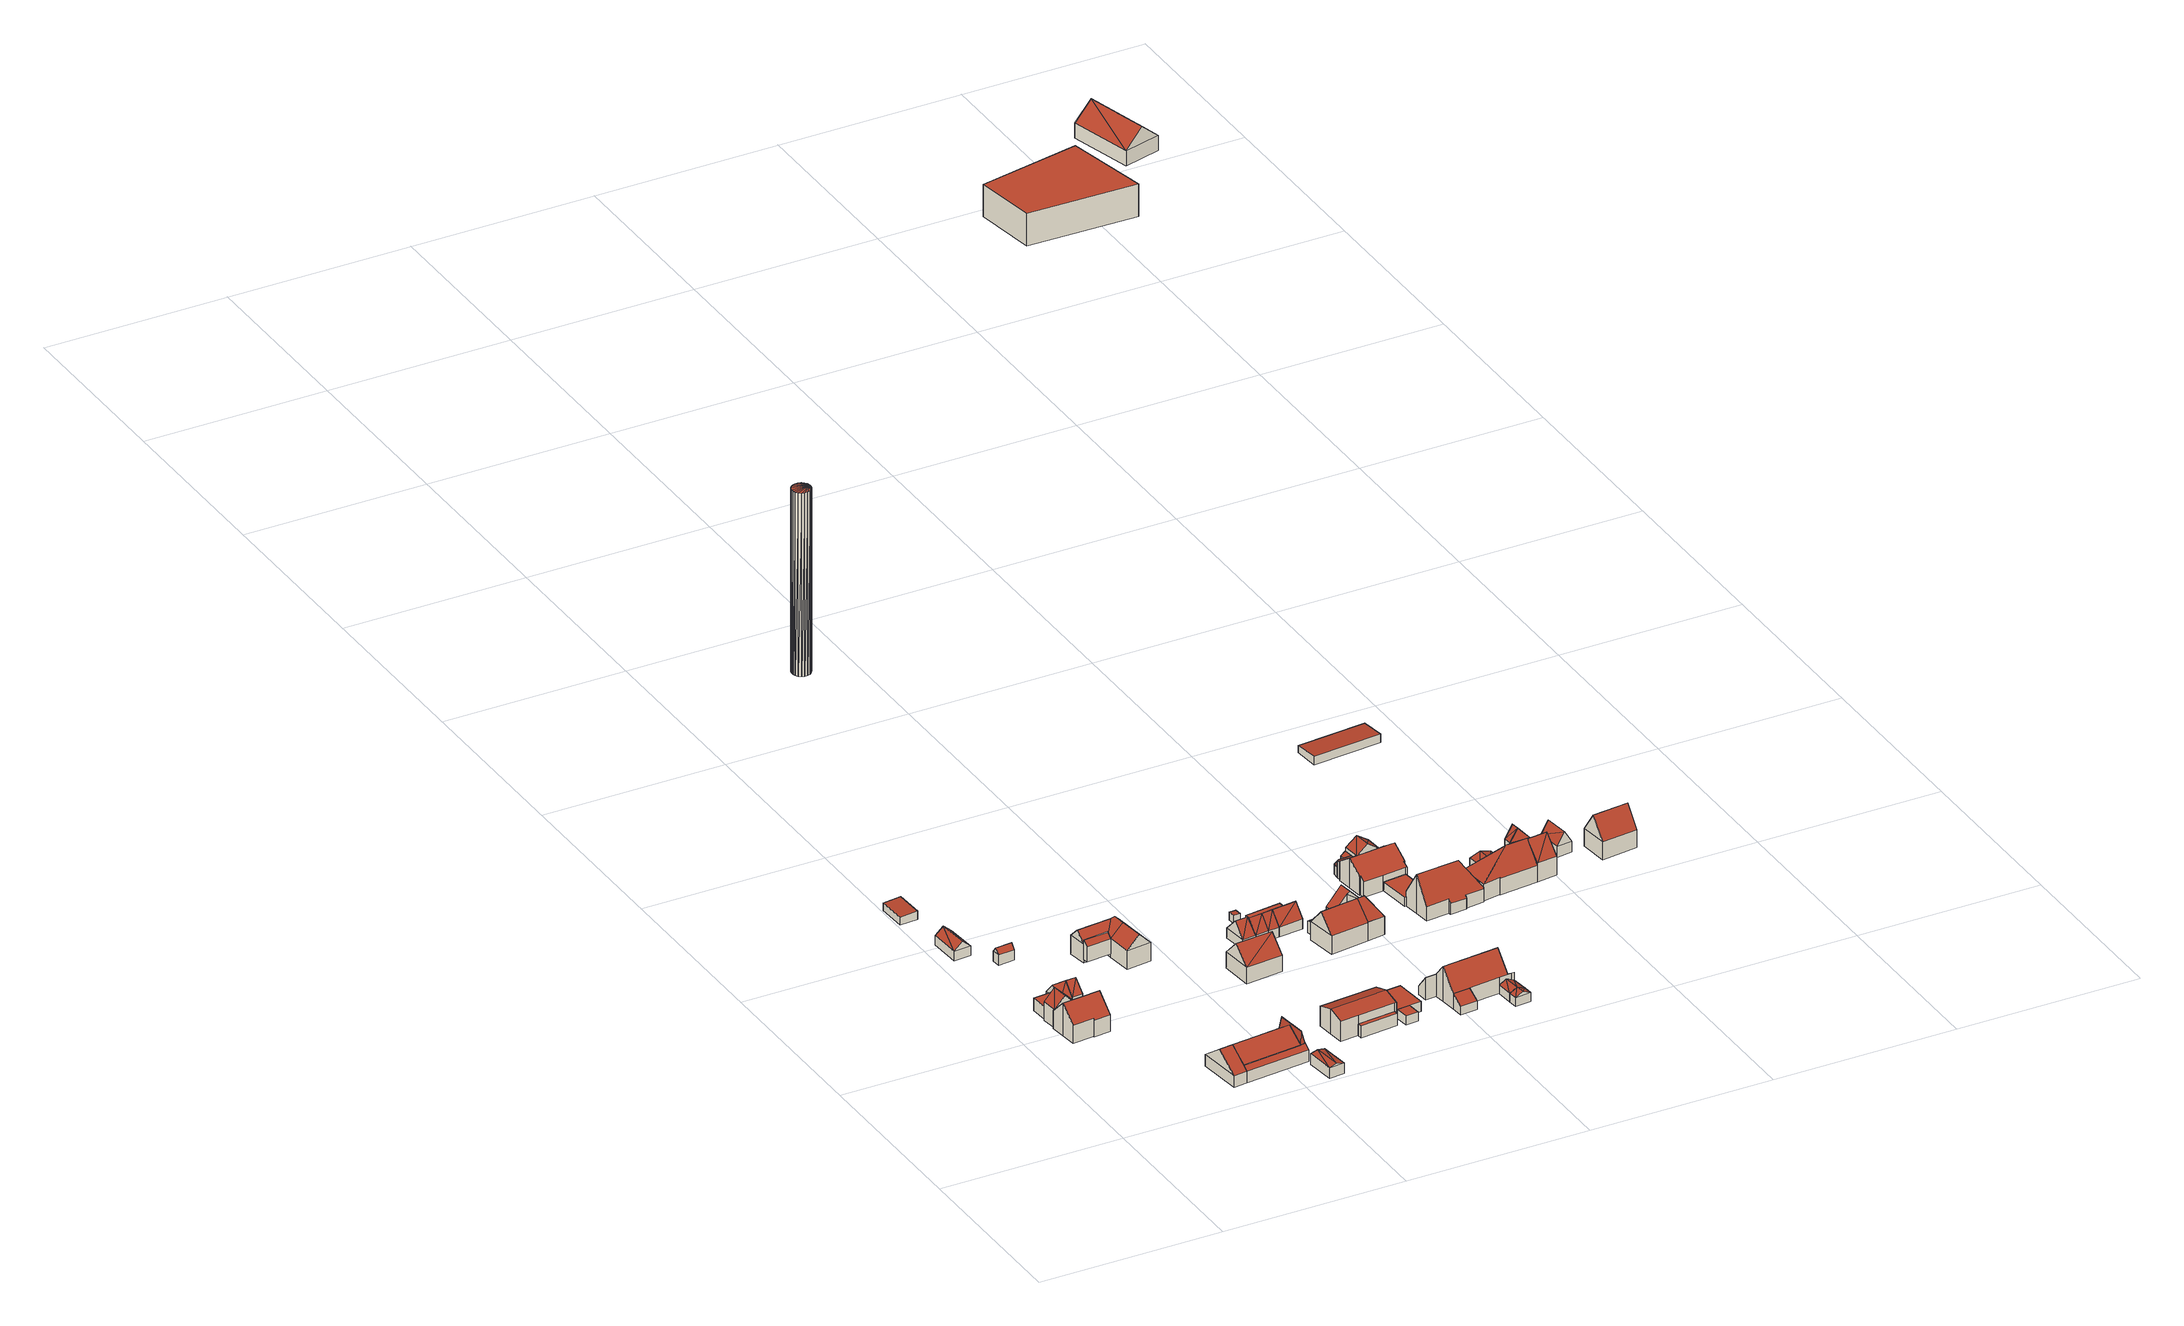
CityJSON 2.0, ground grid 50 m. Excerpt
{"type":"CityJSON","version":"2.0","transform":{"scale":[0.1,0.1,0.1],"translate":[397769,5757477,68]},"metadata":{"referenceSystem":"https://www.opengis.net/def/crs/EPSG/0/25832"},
"CityObjects":{
"building1":{"type":"Building","attributes":{"Gemeindeschluessel":"05515000","Geometrietyp2DReferenz":"3000","function":"51009_1610","roofType":"1000","measuredHeight":3.51},"geometry":[{"type":"Solid","lod":"2","boundaries":[[[[0,1,2,3]],[[4,5,1,0]],[[6,7,5,4]],[[3,2,7,6]],[[4,0,3,6]],[[1,5,7,2]]]],"semantics":{"surfaces":[{"type":"WallSurface"},{"type":"RoofSurface"},{"type":"GroundSurface"}],"values":[[0,0,0,0,1,2]]}}]},
"building2":{"type":"Building","attributes":{"Gemeindeschluessel":"05515000","Geometrietyp2DReferenz":"3000","function":"31001_1000"},"address":[{"country":"Germany","locality":"Münster","thoroughfareNumber":"52","thoroughfareName":"Im Rüschenfeld"}],"children":["building2-1","building2-2"]},
"building2-1":{"type":"BuildingPart","attributes":{"roofType":"3100","measuredHeight":8.14},"parents":["building2"],"geometry":[{"type":"Solid","lod":"2","boundaries":[[[[8,9,10,11,12]],[[13,14,15,16,17]],[[18,19,14,13]],[[12,11,19,18]],[[20,8,12,18]],[[18,21,20]],[[17,20,21]],[[21,13,17]],[[20,17,8]],[[18,13,21]],[[10,15,14,19,11]],[[9,8,17,16]],[[15,10,9,16]]]],"semantics":{"surfaces":[{"type":"WallSurface"},{"type":"RoofSurface"},{"type":"GroundSurface"},{"type":"ClosureSurface"}],"values":[[0,0,0,0,1,1,1,1,0,0,2,0,3]]}}]},
"building2-2":{"type":"BuildingPart","attributes":{"roofType":"3100","measuredHeight":9.19},"parents":["building2"],"geometry":[{"type":"Solid","lod":"2","boundaries":[[[[22,11,10,9]],[[23,24,11,22]],[[25,26,24,23]],[[27,28,26,25]],[[29,30,28,27]],[[31,32,30,29]],[[33,34,32,31]],[[35,36,34,33]],[[37,38,36,35]],[[16,15,38,37]],[[33,31,29,27,25,35]],[[23,22,9,16,37,35,25]],[[11,24,26,28,30,32,34,36,38,15,10]],[[10,15,16,9]]]],"semantics":{"surfaces":[{"type":"WallSurface"},{"type":"RoofSurface"},{"type":"GroundSurface"},{"type":"ClosureSurface"}],"values":[[0,0,0,0,0,0,0,0,0,0,1,1,2,3]]}}]},
"building3":{"type":"Building","attributes":{"Gemeindeschluessel":"05515000","Geometrietyp2DReferenz":"3000","function":"31001_2460","roofType":"3100","measuredHeight":5.68},"geometry":[{"type":"Solid","lod":"2","boundaries":[[[[39,40,41,42]],[[43,44,40,39]],[[45,46,44,43]],[[42,41,46,45]],[[39,47,43]],[[45,48,42]],[[48,47,39]],[[39,42,48]],[[47,48,45]],[[45,43,47]],[[40,44,46,41]]]],"semantics":{"surfaces":[{"type":"WallSurface"},{"type":"RoofSurface"},{"type":"GroundSurface"}],"values":[[0,0,0,0,0,0,1,1,1,1,2]]}}]},
"building4":{"type":"Building","attributes":{"Gemeindeschluessel":"05515000","Geometrietyp2DReferenz":"3000","function":"31001_1310","roofType":"3100","measuredHeight":4.62},"geometry":[{"type":"Solid","lod":"2","boundaries":[[[[49,50,51,52]],[[53,54,50,49]],[[55,56,54,53]],[[52,51,56,55]],[[49,57,53]],[[55,58,52]],[[52,58,57]],[[57,49,52]],[[58,55,53]],[[53,57,58]],[[50,54,56,51]]]],"semantics":{"surfaces":[{"type":"WallSurface"},{"type":"RoofSurface"},{"type":"GroundSurface"}],"values":[[0,0,0,0,0,0,1,1,1,1,2]]}}]},
"building5":{"type":"Building","attributes":{"Gemeindeschluessel":"05515000","Geometrietyp2DReferenz":"3000","function":"31001_2460","roofType":"3100","measuredHeight":5.71},"geometry":[{"type":"Solid","lod":"2","boundaries":[[[[59,60,46,61]],[[62,63,60,59]],[[64,41,63,62]],[[61,46,41,64]],[[59,65,62]],[[64,48,61]],[[48,65,59]],[[59,61,48]],[[65,48,64]],[[64,62,65]],[[60,63,41,46]]]],"semantics":{"surfaces":[{"type":"WallSurface"},{"type":"RoofSurface"},{"type":"GroundSurface"}],"values":[[0,0,0,0,0,0,1,1,1,1,2]]}}]},
"building6":{"type":"Building","attributes":{"Gemeindeschluessel":"05515000","Geometrietyp2DReferenz":"3000","function":"31001_1310","roofType":"2100","measuredHeight":2.45},"geometry":[{"type":"Solid","lod":"2","boundaries":[[[[66,67,68,69]],[[70,71,67,66]],[[72,73,71,70]],[[69,68,73,72]],[[70,66,69,72]],[[67,71,73,68]]]],"semantics":{"surfaces":[{"type":"WallSurface"},{"type":"RoofSurface"},{"type":"GroundSurface"}],"values":[[0,0,0,0,1,2]]}}]},
"building7":{"type":"Building","attributes":{"Gemeindeschluessel":"05515000","Geometrietyp2DReferenz":"3000","function":"31001_2700","roofType":"3100","measuredHeight":4.17},"geometry":[{"type":"Solid","lod":"2","boundaries":[[[[74,75,76,77]],[[78,79,75,74]],[[80,81,79,78]],[[77,76,81,80]],[[74,82,78]],[[80,83,77]],[[77,83,82,74]],[[78,82,83,80]],[[75,79,81,76]]]],"semantics":{"surfaces":[{"type":"WallSurface"},{"type":"RoofSurface"},{"type":"GroundSurface"}],"values":[[0,0,0,0,0,0,1,1,2]]}}]},
"building8":{"type":"Building","attributes":{"Gemeindeschluessel":"05515000","Geometrietyp2DReferenz":"3000","function":"51009_1610"},"children":["building8-1","building8-2","building8-3","building8-4"]},
"building8-1":{"type":"BuildingPart","attributes":{"roofType":"3100","measuredHeight":7.58},"parents":["building8"],"geometry":[{"type":"Solid","lod":"2","boundaries":[[[[84,85,86,87]],[[88,89,90,91,92]],[[87,86,89,88]],[[88,93,87]],[[87,93,94,95,84]],[[92,94,93,88]],[[85,96,97,90,89,86]],[[96,98,99,97]],[[100,92,91]],[[85,84,98,96]],[[90,97,99,100,91]],[[95,94,92,100,101,99,98]],[[95,98,84]],[[101,100,99]]]],"semantics":{"surfaces":[{"type":"WallSurface"},{"type":"RoofSurface"},{"type":"GroundSurface"},{"type":"ClosureSurface"}],"values":[[0,0,0,0,1,1,2,0,0,3,3,0,3,3]]}}]},
"building8-2":{"type":"BuildingPart","attributes":{"roofType":"2100","measuredHeight":4.28},"parents":["building8"],"geometry":[{"type":"Solid","lod":"2","boundaries":[[[[102,103,85,84]],[[95,98,96,104,105,106]],[[107,102,84,95,106]],[[85,103,104,96]],[[85,96,98,84]],[[98,95,84]],[[107,106,105]],[[103,102,107,105,104]]]],"semantics":{"surfaces":[{"type":"WallSurface"},{"type":"RoofSurface"},{"type":"GroundSurface"},{"type":"ClosureSurface"}],"values":[[0,0,1,2,3,3,0,3]]}}]},
"building8-3":{"type":"BuildingPart","attributes":{"roofType":"5000","measuredHeight":7.56},"parents":["building8"],"geometry":[{"type":"Solid","lod":"2","boundaries":[[[[105,104,108,109]],[[110,111,103,102,112]],[[113,110,112,114]],[[112,107,105,114]],[[114,105,109,113]],[[109,110,113]],[[104,103,111,108]],[[107,112,102]],[[104,105,107,102,103]],[[111,110,109,108]]]],"semantics":{"surfaces":[{"type":"WallSurface"},{"type":"RoofSurface"},{"type":"GroundSurface"},{"type":"ClosureSurface"}],"values":[[0,0,1,1,1,1,2,0,3,3]]}}]},
"building8-4":{"type":"BuildingPart","attributes":{"roofType":"2100","measuredHeight":4.29},"parents":["building8"],"geometry":[{"type":"Solid","lod":"2","boundaries":[[[[115,116,111,110,117]],[[91,90,116,115]],[[118,109,108,97,99,101]],[[101,100,91,115,117,118]],[[116,90,97,108,111]],[[90,91,100,99,97]],[[100,101,99]],[[109,118,117,110]],[[111,108,109,110]]]],"semantics":{"surfaces":[{"type":"WallSurface"},{"type":"RoofSurface"},{"type":"GroundSurface"},{"type":"ClosureSurface"}],"values":[[0,0,0,1,2,3,3,0,3]]}}]},
"building9":{"type":"Building","attributes":{"Gemeindeschluessel":"05515000","Geometrietyp2DReferenz":"3000","function":"31001_1000","roofType":"3100","measuredHeight":7.36},"address":[{"country":"Germany","locality":"Münster","thoroughfareNumber":"47","thoroughfareName":"Im Rüschenfeld"},{"country":"Germany","locality":"Münster","thoroughfareNumber":"47a","thoroughfareName":"Im Rüschenfeld"}],"geometry":[{"type":"Solid","lod":"2","boundaries":[[[[106,119,120,95]],[[118,121,119,106]],[[101,122,121,118]],[[95,120,122,101]],[[106,123,118]],[[101,124,95]],[[95,124,123,106]],[[118,123,124,101]],[[119,121,122,120]]]],"semantics":{"surfaces":[{"type":"WallSurface"},{"type":"RoofSurface"},{"type":"GroundSurface"}],"values":[[0,0,0,0,0,0,1,1,2]]}}]},
"building10":{"type":"Building","attributes":{"Gemeindeschluessel":"05515000","Geometrietyp2DReferenz":"3000","function":"51009_1610","roofType":"2100","measuredHeight":5.49},"geometry":[{"type":"Solid","lod":"2","boundaries":[[[[125,126,127,128]],[[129,130,126,125]],[[131,132,130,129]],[[128,127,132,131]],[[129,125,128,131]],[[126,130,132,127]]]],"semantics":{"surfaces":[{"type":"WallSurface"},{"type":"RoofSurface"},{"type":"GroundSurface"}],"values":[[0,0,0,0,1,2]]}}]},
"building11":{"type":"Building","attributes":{"Gemeindeschluessel":"05515000","Geometrietyp2DReferenz":"3000","function":"31001_2460","roofType":"3100","measuredHeight":3.54},"geometry":[{"type":"Solid","lod":"2","boundaries":[[[[133,134,135,136]],[[137,138,134,133]],[[139,140,138,137]],[[136,135,140,139]],[[133,141,137]],[[139,142,136]],[[136,142,141]],[[141,133,136]],[[142,139,137]],[[137,141,142]],[[134,138,140,135]]]],"semantics":{"surfaces":[{"type":"WallSurface"},{"type":"RoofSurface"},{"type":"GroundSurface"}],"values":[[0,0,0,0,0,0,1,1,1,1,2]]}}]},
"building12":{"type":"Building","attributes":{"Gemeindeschluessel":"05515000","Geometrietyp2DReferenz":"3000","function":"31001_1000","roofType":"5000","measuredHeight":8.53},"address":[{"country":"Germany","locality":"Münster","thoroughfareNumber":"50","thoroughfareName":"Im Rüschenfeld"}],"geometry":[{"type":"Solid","lod":"2","boundaries":[[[[143,144,145,146]],[[147,148,144,143]],[[149,150,148,147]],[[151,152,150,149]],[[153,154,152,151]],[[155,156,154,153]],[[146,145,156,155]],[[157,158,155,153,159]],[[159,153,151,160]],[[151,149,160]],[[159,160,149,147,157]],[[158,157,147,143,161]],[[143,146,161]],[[161,146,155,158]],[[144,148,150,152,154,156,145]]]],"semantics":{"surfaces":[{"type":"WallSurface"},{"type":"RoofSurface"},{"type":"GroundSurface"}],"values":[[0,0,0,0,0,0,0,1,1,0,1,1,0,1,2]]}}]},
"building13":{"type":"Building","attributes":{"Gemeindeschluessel":"05515000","Geometrietyp2DReferenz":"3000","function":"31001_1000"},"address":[{"country":"Germany","locality":"Münster","thoroughfareNumber":"45","thoroughfareName":"Im Rüschenfeld"}],"children":["building13-1","building13-2"]},
"building13-1":{"type":"BuildingPart","attributes":{"roofType":"1000","measuredHeight":3.3},"parents":["building13"],"geometry":[{"type":"Solid","lod":"2","boundaries":[[[[162,163,164,165]],[[166,167,163,162]],[[168,169,167,166]],[[166,162,165,168]],[[163,167,169,164]],[[169,168,165,164]]]],"semantics":{"surfaces":[{"type":"WallSurface"},{"type":"RoofSurface"},{"type":"GroundSurface"},{"type":"ClosureSurface"}],"values":[[0,0,0,1,2,3]]}}]},
"building13-2":{"type":"BuildingPart","attributes":{"roofType":"3100","measuredHeight":7.01},"parents":["building13"],"geometry":[{"type":"Solid","lod":"2","boundaries":[[[[169,168,170]],[[171,172,169,170]],[[173,174,172,171]],[[175,176,174,173]],[[177,178,176,175]],[[179,180,178,177]],[[181,182,180,179]],[[183,165,164,182,181]],[[177,175,173,179]],[[171,170,183,181,179,173]],[[172,174,176,178,180,182,164,169]],[[165,183,170,168]],[[169,164,165,168]]]],"semantics":{"surfaces":[{"type":"WallSurface"},{"type":"RoofSurface"},{"type":"GroundSurface"},{"type":"ClosureSurface"}],"values":[[0,0,0,0,0,0,0,0,1,1,2,0,3]]}}]},
"building14":{"type":"Building","attributes":{"Gemeindeschluessel":"05515000","Geometrietyp2DReferenz":"3000","function":"31001_1000","roofType":"3100","measuredHeight":8.94},"address":[{"country":"Germany","locality":"Münster","thoroughfareNumber":"48","thoroughfareName":"Im Rüschenfeld"}],"geometry":[{"type":"Solid","lod":"2","boundaries":[[[[184,185,186,187]],[[188,189,185,184]],[[190,191,189,188]],[[187,186,191,190]],[[184,192,188]],[[190,193,187]],[[193,192,184]],[[184,187,193]],[[192,193,190]],[[190,188,192]],[[185,189,191,186]]]],"semantics":{"surfaces":[{"type":"WallSurface"},{"type":"RoofSurface"},{"type":"GroundSurface"}],"values":[[0,0,0,0,0,0,1,1,1,1,2]]}}]},
"building15":{"type":"Building","attributes":{"Gemeindeschluessel":"05515000","Geometrietyp2DReferenz":"3000","function":"31001_2700","roofType":"3100","measuredHeight":6.28},"geometry":[{"type":"Solid","lod":"2","boundaries":[[[[194,195,196,197]],[[198,199,195,194]],[[200,201,199,198]],[[197,196,201,200]],[[194,202,198]],[[200,203,197]],[[203,202,194]],[[194,197,203]],[[202,203,200]],[[200,198,202]],[[195,199,201,196]]]],"semantics":{"surfaces":[{"type":"WallSurface"},{"type":"RoofSurface"},{"type":"GroundSurface"}],"values":[[0,0,0,0,0,0,1,1,1,1,2]]}}]},
"building16":{"type":"Building","attributes":{"Gemeindeschluessel":"05515000","Geometrietyp2DReferenz":"3000","function":"51009_1610","roofType":"1000","measuredHeight":2.52},"geometry":[{"type":"Solid","lod":"2","boundaries":[[[[204,205,206,207]],[[208,209,205,204]],[[210,211,209,208]],[[212,213,211,210]],[[207,206,213,212]],[[210,208,204,207,212]],[[205,209,211,213,206]]]],"semantics":{"surfaces":[{"type":"WallSurface"},{"type":"RoofSurface"},{"type":"GroundSurface"}],"values":[[0,0,0,0,0,1,2]]}}]},
"building17":{"type":"Building","attributes":{"Gemeindeschluessel":"05515000","Geometrietyp2DReferenz":"3000","function":"31001_2460","roofType":"5000","measuredHeight":6.26},"geometry":[{"type":"Solid","lod":"2","boundaries":[[[[214,215,216,217]],[[218,219,215,214]],[[197,196,219,218]],[[200,201,196,197]],[[217,216,201,200]],[[220,221,217,222]],[[200,222,217]],[[222,197,220]],[[218,220,197]],[[221,220,218,214]],[[221,214,217]],[[222,200,197]],[[215,219,196,201,216]]]],"semantics":{"surfaces":[{"type":"WallSurface"},{"type":"RoofSurface"},{"type":"GroundSurface"}],"values":[[0,0,0,0,0,1,1,1,1,0,0,0,2]]}}]},
"building18":{"type":"Building","attributes":{"Gemeindeschluessel":"05515000","Geometrietyp2DReferenz":"3000","function":"31001_2460","roofType":"1000","measuredHeight":2.81},"geometry":[{"type":"Solid","lod":"2","boundaries":[[[[223,224,225,207]],[[226,227,224,223]],[[228,229,227,226]],[[204,230,229,228]],[[207,225,230,204]],[[228,226,223,207,204]],[[224,227,229,230,225]]]],"semantics":{"surfaces":[{"type":"WallSurface"},{"type":"RoofSurface"},{"type":"GroundSurface"}],"values":[[0,0,0,0,0,1,2]]}}]},
"building19":{"type":"Building","attributes":{"Gemeindeschluessel":"05515000","Geometrietyp2DReferenz":"3000","function":"31001_1310","roofType":"2100","measuredHeight":2.27},"geometry":[{"type":"Solid","lod":"2","boundaries":[[[[231,232,233,234]],[[235,236,232,231]],[[237,238,236,235]],[[234,233,238,237]],[[235,231,234,237]],[[232,236,238,233]]]],"semantics":{"surfaces":[{"type":"WallSurface"},{"type":"RoofSurface"},{"type":"GroundSurface"}],"values":[[0,0,0,0,1,2]]}}]},
"building20":{"type":"Building","attributes":{"Gemeindeschluessel":"05515000","Geometrietyp2DReferenz":"3000","function":"31001_2460","roofType":"3100","measuredHeight":6.27},"geometry":[{"type":"Solid","lod":"2","boundaries":[[[[239,240,215,214]],[[241,242,240,239]],[[218,219,242,241]],[[214,215,219,218]],[[239,243,241]],[[218,220,214]],[[220,243,239]],[[239,214,220]],[[243,220,218]],[[218,241,243]],[[240,242,219,215]]]],"semantics":{"surfaces":[{"type":"WallSurface"},{"type":"RoofSurface"},{"type":"GroundSurface"}],"values":[[0,0,0,0,0,0,1,1,1,1,2]]}}]},
"building21":{"type":"Building","attributes":{"Gemeindeschluessel":"05515000","Geometrietyp2DReferenz":"3000","function":"51009_1610","roofType":"1000","measuredHeight":2.46},"geometry":[{"type":"Solid","lod":"2","boundaries":[[[[244,216,215,245]],[[246,247,216,244]],[[248,249,247,246]],[[250,251,249,248]],[[252,240,251,250]],[[245,215,240,252]],[[250,248,246,244,245,252]],[[216,247,249,251,240,215]]]],"semantics":{"surfaces":[{"type":"WallSurface"},{"type":"RoofSurface"},{"type":"GroundSurface"}],"values":[[0,0,0,0,0,0,1,2]]}}]},
"building22":{"type":"Building","attributes":{"Gemeindeschluessel":"05515000","Geometrietyp2DReferenz":"3000","function":"31001_2700","roofType":"3100","measuredHeight":6.31},"geometry":[{"type":"Solid","lod":"2","boundaries":[[[[253,251,240,239]],[[254,255,251,253]],[[241,242,255,254]],[[239,240,242,241]],[[253,256,254]],[[241,243,239]],[[243,256,253]],[[253,239,243]],[[256,243,241]],[[241,254,256]],[[251,255,242,240]]]],"semantics":{"surfaces":[{"type":"WallSurface"},{"type":"RoofSurface"},{"type":"GroundSurface"}],"values":[[0,0,0,0,0,0,1,1,1,1,2]]}}]},
"building23":{"type":"Building","attributes":{"Geometrietyp2DReferenz":"1000","Gemeindeschluessel":"05515000","function":"51002_1251","roofType":"9999","measuredHeight":51.03},"geometry":[{"type":"Solid","lod":"2","boundaries":[[[[257,258,259]],[[258,260,259]],[[261,262,257]],[[262,258,257]],[[263,264,261]],[[264,262,261]],[[265,266,263]],[[266,264,263]],[[267,268,265]],[[268,266,265]],[[269,270,267]],[[270,268,267]],[[271,272,269]],[[272,270,269]],[[273,274,271]],[[274,272,271]],[[275,276,273]],[[276,274,273]],[[277,278,275]],[[278,276,275]],[[279,280,277]],[[280,278,277]],[[281,282,279]],[[282,280,279]],[[283,284,281]],[[284,282,281]],[[285,286,283]],[[286,284,283]],[[287,288,285]],[[288,286,285]],[[289,290,287]],[[290,288,287]],[[291,292,289]],[[292,290,289]],[[293,294,291]],[[294,292,291]],[[295,296,293]],[[296,294,293]],[[259,260,295]],[[260,296,295]],[[260,258,296]],[[258,262,296]],[[262,264,296]],[[264,266,296]],[[266,268,296]],[[268,270,296]],[[270,272,296]],[[272,274,296]],[[274,276,296]],[[276,278,296]],[[278,280,296]],[[280,282,296]],[[282,284,296]],[[284,286,296]],[[286,288,296]],[[288,290,296]],[[290,292,296]],[[292,294,296]],[[257,259,261]],[[259,295,261]],[[295,293,261]],[[293,291,261]],[[291,289,261]],[[289,287,261]],[[287,285,261]],[[285,283,261]],[[283,281,261]],[[281,279,261]],[[279,277,261]],[[277,275,261]],[[275,273,261]],[[273,271,261]],[[271,269,261]],[[269,267,261]],[[267,265,261]],[[265,263,261]]]],"semantics":{"surfaces":[{"type":"WallSurface"},{"type":"GroundSurface"},{"type":"RoofSurface"}],"values":[[0,0,0,0,0,0,0,0,0,0,0,0,0,0,0,0,0,0,0,0,0,0,0,0,0,0,0,0,0,0,0,0,0,0,0,0,0,0,0,0,1,1,1,1,1,1,1,1,1,1,1,1,1,1,1,1,1,1,2,2,2,2,2,2,2,2,2,2,2,2,2,2,2,2,2,2]]}}]},
"building24":{"type":"Building","attributes":{"Gemeindeschluessel":"05515000","Geometrietyp2DReferenz":"3000","function":"51009_1610","roofType":"2100","measuredHeight":4.12},"geometry":[{"type":"Solid","lod":"2","boundaries":[[[[297,298,299,300]],[[301,302,298,297]],[[303,304,302,301]],[[300,299,304,303]],[[301,297,300,303]],[[298,302,304,299]]]],"semantics":{"surfaces":[{"type":"WallSurface"},{"type":"RoofSurface"},{"type":"GroundSurface"}],"values":[[0,0,0,0,1,2]]}}]},
"building25":{"type":"Building","attributes":{"Gemeindeschluessel":"05515000","Geometrietyp2DReferenz":"3000","function":"31001_1000","roofType":"5000","measuredHeight":9.88},"address":[{"country":"Germany","locality":"Münster","thoroughfareNumber":"46","thoroughfareName":"Im Rüschenfeld"}],"geometry":[{"type":"Solid","lod":"2","boundaries":[[[[305,306,307,308]],[[309,310,306,305]],[[311,312,310,309]],[[313,314,312,311]],[[315,316,314,313]],[[317,318,316,315]],[[319,320,318,317]],[[321,322,320,319]],[[308,307,322,321]],[[317,315,323]],[[324,325,323,315]],[[311,309,305,326,325,324]],[[308,321,327,325,326]],[[317,323,325,327]],[[327,319,317]],[[327,321,319]],[[324,315,313]],[[324,313,311]],[[326,305,308]],[[306,310,312,314,316,318,320,322,307]]]],"semantics":{"surfaces":[{"type":"WallSurface"},{"type":"RoofSurface"},{"type":"GroundSurface"}],"values":[[0,0,0,0,0,0,0,0,0,1,1,1,1,1,0,0,0,0,0,2]]}}]},
"building26":{"type":"Building","attributes":{"Gemeindeschluessel":"05515000","Geometrietyp2DReferenz":"3000","function":"31001_1000"},"address":[{"country":"Germany","locality":"Münster","thoroughfareNumber":"43","thoroughfareName":"Im Rüschenfeld"}],"children":["building26-1","building26-2","building26-3"]},
"building26-1":{"type":"BuildingPart","attributes":{"roofType":"3100","measuredHeight":9.72},"parents":["building26"],"geometry":[{"type":"Solid","lod":"2","boundaries":[[[[328,329,330]],[[331,332,328,330]],[[333,334,335,336]],[[337,338,334,333]],[[339,340,338,337]],[[341,342,340,339]],[[343,344,342,341]],[[345,346,344,343]],[[347,348,346,345]],[[349,350,348,347]],[[351,352,350,349]],[[353,354,352,351]],[[355,356,354,353]],[[357,358,356,355]],[[359,360,358,357]],[[361,362,363,360,359]],[[355,353,351,349,347,345,343,341,339,337,333,357]],[[336,331,330,361,359,357,333]],[[332,335,334,338,340,342,344,346,348,350,352,354,356,358,360,363,328]],[[335,332,331,336]],[[329,364,362,361,330]],[[328,363,362,329]],[[362,364,329]]]],"semantics":{"surfaces":[{"type":"WallSurface"},{"type":"RoofSurface"},{"type":"GroundSurface"},{"type":"ClosureSurface"}],"values":[[0,0,0,0,0,0,0,0,0,0,0,0,0,0,0,0,1,1,2,3,0,3,3]]}}]},
"building26-2":{"type":"BuildingPart","attributes":{"roofType":"3100","measuredHeight":3.47},"parents":["building26"],"geometry":[{"type":"Solid","lod":"2","boundaries":[[[[365,366,367,368]],[[329,328,366,365]],[[368,367,363,362]],[[368,362,369]],[[364,369,362]],[[369,364,365]],[[364,329,365]],[[369,365,368]],[[366,328,363,367]],[[328,329,362,363]],[[362,329,364]]]],"semantics":{"surfaces":[{"type":"WallSurface"},{"type":"RoofSurface"},{"type":"GroundSurface"},{"type":"ClosureSurface"}],"values":[[0,0,0,1,1,1,1,0,2,3,3]]}}]},
"building26-3":{"type":"BuildingPart","attributes":{"roofType":"2100","measuredHeight":4.39},"parents":["building26"],"geometry":[{"type":"Solid","lod":"2","boundaries":[[[[370,371,372,373]],[[336,335,371,370]],[[373,372,332,331]],[[336,370,373,331]],[[371,335,332,372]],[[332,335,336,331]]]],"semantics":{"surfaces":[{"type":"WallSurface"},{"type":"RoofSurface"},{"type":"GroundSurface"},{"type":"ClosureSurface"}],"values":[[0,0,0,1,2,3]]}}]},
"building27":{"type":"Building","attributes":{"Gemeindeschluessel":"05515000","Geometrietyp2DReferenz":"3000","function":"51009_1610","roofType":"5000","measuredHeight":9.7},"geometry":[{"type":"Solid","lod":"2","boundaries":[[[[374,375,376,377]],[[378,316,375,374]],[[379,314,316,378]],[[380,312,314,379]],[[381,382,312,380]],[[377,376,382,381]],[[378,374,383,384]],[[384,383,377,381,380,379]],[[378,384,379]],[[377,383,374]],[[375,316,314,312,382,376]]]],"semantics":{"surfaces":[{"type":"WallSurface"},{"type":"RoofSurface"},{"type":"GroundSurface"}],"values":[[0,0,0,0,0,0,1,1,0,0,2]]}}]},
"building28":{"type":"Building","attributes":{"Gemeindeschluessel":"05515000","Geometrietyp2DReferenz":"3000","function":"51009_1610","roofType":"3100","measuredHeight":3.43},"geometry":[{"type":"Solid","lod":"2","boundaries":[[[[365,366,385,386]],[[368,367,366,365]],[[387,388,367,368]],[[386,385,388,387]],[[365,369,368]],[[387,389,386]],[[386,389,369]],[[369,365,386]],[[389,387,368]],[[368,369,389]],[[366,367,388,385]]]],"semantics":{"surfaces":[{"type":"WallSurface"},{"type":"RoofSurface"},{"type":"GroundSurface"}],"values":[[0,0,0,0,0,0,1,1,1,1,2]]}}]},
"building29":{"type":"Building","attributes":{"Gemeindeschluessel":"05515000","Geometrietyp2DReferenz":"3000","function":"51009_1610","roofType":"5000","measuredHeight":4.24},"geometry":[{"type":"Solid","lod":"2","boundaries":[[[[390,391,392,393]],[[394,395,391,390]],[[396,397,395,394]],[[398,399,397,396]],[[400,401,399,398]],[[393,392,401,400]],[[400,398,402]],[[403,402,398,396,404]],[[404,396,394,405]],[[394,390,405]],[[404,405,390,393,403]],[[403,393,400,402]],[[391,395,397,399,401,392]]]],"semantics":{"surfaces":[{"type":"WallSurface"},{"type":"RoofSurface"},{"type":"GroundSurface"}],"values":[[0,0,0,0,0,0,1,1,1,1,1,1,2]]}}]},
"building30":{"type":"Building","attributes":{"Gemeindeschluessel":"05515000","Geometrietyp2DReferenz":"3000","function":"31001_2460","roofType":"1000","measuredHeight":2.45},"geometry":[{"type":"Solid","lod":"2","boundaries":[[[[406,407,408,409]],[[410,411,407,406]],[[412,413,411,410]],[[414,415,413,412]],[[416,417,415,414]],[[418,419,417,416]],[[420,421,419,418]],[[409,408,421,420]],[[418,416,414,412,410,406,409,420]],[[407,411,413,415,417,419,421,408]]]],"semantics":{"surfaces":[{"type":"WallSurface"},{"type":"RoofSurface"},{"type":"GroundSurface"}],"values":[[0,0,0,0,0,0,0,0,1,2]]}}]},
"building31":{"type":"Building","attributes":{"Gemeindeschluessel":"05515000","Geometrietyp2DReferenz":"3000","function":"31001_1000"},"address":[{"country":"Germany","locality":"Münster","thoroughfareNumber":"44a","thoroughfareName":"Im Rüschenfeld"}],"children":["building31-1","building31-2"]},
"building31-1":{"type":"BuildingPart","attributes":{"roofType":"3100","measuredHeight":6.41},"parents":["building31"],"geometry":[{"type":"Solid","lod":"2","boundaries":[[[[422,401,392,423]],[[424,425,401,422]],[[426,427,425,424]],[[423,428,429,430]],[[430,422,423]],[[429,431,426,424]],[[424,430,429]],[[430,424,422]],[[401,425,427,392]],[[427,426,423,392]],[[429,428,431]],[[431,428,423,426]]]],"semantics":{"surfaces":[{"type":"WallSurface"},{"type":"RoofSurface"},{"type":"GroundSurface"},{"type":"ClosureSurface"}],"values":[[0,0,0,1,1,1,1,0,2,3,0,3]]}}]},
"building31-2":{"type":"BuildingPart","attributes":{"roofType":"3100","measuredHeight":8.2},"parents":["building31"],"geometry":[{"type":"Solid","lod":"2","boundaries":[[[[432,433,434,435]],[[436,437,433,432]],[[438,439,437,436]],[[440,441,439,438]],[[442,443,441,440]],[[444,445,443,442]],[[446,447,445,444]],[[448,449,447,446]],[[450,391,449,448]],[[451,392,391,450]],[[423,392,451]],[[427,426,452]],[[453,454,427,452]],[[455,456,454,453]],[[457,458,456,455]],[[459,460,458,457]],[[461,462,460,459]],[[463,464,462,461]],[[435,434,464,463]],[[457,455,453,452,431,428,451,450,448,446,444,459]],[[442,440,438,436,432,435,463,461,459,444]],[[433,437,439,441,443,445,447,449,391,392,427,454,456,458,460,462,464,434]],[[426,431,452]],[[423,451,428]],[[427,392,423,426]],[[426,423,428,431]]]],"semantics":{"surfaces":[{"type":"WallSurface"},{"type":"RoofSurface"},{"type":"GroundSurface"},{"type":"ClosureSurface"}],"values":[[0,0,0,0,0,0,0,0,0,0,0,0,0,0,0,0,0,0,0,1,1,2,0,0,3,3]]}}]},
"building32":{"type":"Building","attributes":{"Gemeindeschluessel":"05515000","Geometrietyp2DReferenz":"3000","function":"31001_1000"},"address":[{"country":"Germany","locality":"Münster","thoroughfareNumber":"44","thoroughfareName":"Im Rüschenfeld"}],"children":["building32-1","building32-2"]},
"building32-1":{"type":"BuildingPart","attributes":{"roofType":"2100","measuredHeight":3.99},"parents":["building32"],"geometry":[{"type":"Solid","lod":"2","boundaries":[[[[465,413,415,466]],[[467,411,413,465]],[[468,469,411,467]],[[470,471,469,468]],[[472,473,471,470]],[[470,468,467,465,466,472]],[[415,413,411,469,471,473]],[[415,473,472,466]]]],"semantics":{"surfaces":[{"type":"WallSurface"},{"type":"RoofSurface"},{"type":"GroundSurface"},{"type":"ClosureSurface"}],"values":[[0,0,0,0,0,1,2,3]]}}]},
"building32-2":{"type":"BuildingPart","attributes":{"roofType":"5000","measuredHeight":10.73},"parents":["building32"],"geometry":[{"type":"Solid","lod":"2","boundaries":[[[[474,475,473,472]],[[476,477,475,474]],[[478,479,477,476]],[[480,481,479,478]],[[482,483,481,480]],[[484,485,483,482]],[[486,487,485,484]],[[488,489,487,486]],[[490,491,489,488]],[[492,493,491,490]],[[494,495,493,492]],[[496,497,495,494]],[[498,419,497,496]],[[499,417,419,498]],[[466,415,417,499]],[[494,492,490,488,486,484,482,480,500,496]],[[478,476,500,480]],[[474,472,466,499,498,496,500,476]],[[473,475,477,479,481,483,485,487,489,491,493,495,497,419,417,415]],[[473,415,466,472]]]],"semantics":{"surfaces":[{"type":"WallSurface"},{"type":"RoofSurface"},{"type":"GroundSurface"},{"type":"ClosureSurface"}],"values":[[0,0,0,0,0,0,0,0,0,0,0,0,0,0,0,1,1,1,2,3]]}}]},
"building33":{"type":"Building","attributes":{"Gemeindeschluessel":"05515000","Geometrietyp2DReferenz":"3000","function":"31001_1000"},"address":[{"country":"Germany","locality":"Münster","thoroughfareNumber":"42","thoroughfareName":"Im Rüschenfeld"}],"children":["building33-1","building33-2","building33-3"]},
"building33-1":{"type":"BuildingPart","attributes":{"roofType":"3100","measuredHeight":10.04},"parents":["building33"],"geometry":[{"type":"Solid","lod":"2","boundaries":[[[[501,502,503,504,505]],[[506,507,502,501]],[[508,509,510,507,506]],[[501,511,506]],[[512,511,501]],[[501,505,513,512]],[[511,512,514,508]],[[508,506,511]],[[502,507,510,515,503]],[[508,516,509]],[[517,505,504]],[[515,518,517,504,503]],[[510,509,516,518,515]],[[514,516,508]],[[513,505,517]],[[512,513,517,518]],[[514,512,518,516]]]],"semantics":{"surfaces":[{"type":"WallSurface"},{"type":"RoofSurface"},{"type":"GroundSurface"},{"type":"ClosureSurface"}],"values":[[0,0,0,0,1,1,1,1,2,0,0,3,3,0,0,3,3]]}}]},
"building33-2":{"type":"BuildingPart","attributes":{"roofType":"3100","measuredHeight":4.91},"parents":["building33"],"geometry":[{"type":"Solid","lod":"2","boundaries":[[[[519,520,521,522]],[[523,524,520,519]],[[525,526,524,523]],[[522,521,527,528]],[[529,530,531,528]],[[522,528,531]],[[530,532,525,523,519]],[[531,530,519]],[[531,519,522]],[[520,524,526,527,521]],[[526,525,528,527]],[[529,532,530]],[[529,528,525,532]]]],"semantics":{"surfaces":[{"type":"WallSurface"},{"type":"RoofSurface"},{"type":"GroundSurface"},{"type":"ClosureSurface"}],"values":[[0,0,0,0,1,1,1,1,0,2,3,0,3]]}}]},
"building33-3":{"type":"BuildingPart","attributes":{"roofType":"5000","measuredHeight":10.21},"parents":["building33"],"geometry":[{"type":"Solid","lod":"2","boundaries":[[[[533,524,526,525,534]],[[504,503,524,533]],[[535,536,510,509]],[[537,538,536,535]],[[539,540,538,537]],[[541,542,540,539]],[[543,527,542,541]],[[544,528,527,543]],[[539,545,541]],[[537,535,509,516,514,546,545,539]],[[513,517,504,533,534,532,529,544,543,541,545,546]],[[524,503,515,510,536,538,540,542,527,526]],[[513,546,512]],[[503,504,517,518,515]],[[517,513,512,518]],[[512,546,514]],[[518,516,509,510,515]],[[518,512,514,516]],[[525,532,534]],[[528,544,529]],[[526,527,528,525]],[[528,529,532,525]]]],"semantics":{"surfaces":[{"type":"WallSurface"},{"type":"RoofSurface"},{"type":"GroundSurface"},{"type":"ClosureSurface"}],"values":[[0,0,0,0,0,0,0,0,1,1,1,2,0,3,3,0,3,3,0,0,3,3]]}}]},
"building34":{"type":"Building","attributes":{"Gemeindeschluessel":"05515000","Geometrietyp2DReferenz":"3000","function":"31001_2460","roofType":"3100","measuredHeight":6.11},"geometry":[{"type":"Solid","lod":"2","boundaries":[[[[547,548,549,550]],[[551,552,548,547]],[[553,554,552,551]],[[550,549,554,553]],[[547,555,551]],[[553,556,550]],[[547,550,556]],[[556,555,547]],[[555,556,553]],[[553,551,555]],[[548,552,554,549]]]],"semantics":{"surfaces":[{"type":"WallSurface"},{"type":"RoofSurface"},{"type":"GroundSurface"}],"values":[[0,0,0,0,0,0,1,1,1,1,2]]}}]},
"building35":{"type":"Building","attributes":{"Gemeindeschluessel":"05515000","Geometrietyp2DReferenz":"3000","function":"31001_1310","roofType":"3100","measuredHeight":6.18},"geometry":[{"type":"Solid","lod":"2","boundaries":[[[[557,558,554,553]],[[559,560,558,557]],[[550,549,560,559]],[[553,554,549,550]],[[557,561,559]],[[550,556,553]],[[556,561,557]],[[557,553,556]],[[550,559,561]],[[561,556,550]],[[558,560,549,554]]]],"semantics":{"surfaces":[{"type":"WallSurface"},{"type":"RoofSurface"},{"type":"GroundSurface"}],"values":[[0,0,0,0,0,0,1,1,1,1,2]]}}]},
"building36":{"type":"Building","attributes":{"Gemeindeschluessel":"05515000","Geometrietyp2DReferenz":"3000","function":"31001_2700","roofType":"2100","measuredHeight":2.45},"geometry":[{"type":"Solid","lod":"2","boundaries":[[[[562,563,564,565]],[[566,567,563,562]],[[568,569,567,566]],[[565,564,569,568]],[[566,562,565,568]],[[563,567,569,564]]]],"semantics":{"surfaces":[{"type":"WallSurface"},{"type":"RoofSurface"},{"type":"GroundSurface"}],"values":[[0,0,0,0,1,2]]}}]},
"building37":{"type":"Building","attributes":{"Gemeindeschluessel":"05515000","Geometrietyp2DReferenz":"3000","function":"31001_2460","roofType":"3100","measuredHeight":6.38},"geometry":[{"type":"Solid","lod":"2","boundaries":[[[[570,571,572,573]],[[574,575,571,570]],[[576,577,575,574]],[[573,572,577,576]],[[570,578,574]],[[576,579,573]],[[579,578,570]],[[570,573,579]],[[576,574,578]],[[578,579,576]],[[571,575,577,572]]]],"semantics":{"surfaces":[{"type":"WallSurface"},{"type":"RoofSurface"},{"type":"GroundSurface"}],"values":[[0,0,0,0,0,0,1,1,1,1,2]]}}]},
"building38":{"type":"Building","attributes":{"Gemeindeschluessel":"05515000","Geometrietyp2DReferenz":"3000","function":"31001_1000","roofType":"3100","measuredHeight":10.56},"address":[{"country":"Germany","locality":"Münster","thoroughfareNumber":"40","thoroughfareName":"Im Rüschenfeld"}],"geometry":[{"type":"Solid","lod":"2","boundaries":[[[[580,581,582,583]],[[584,585,581,580]],[[586,587,585,584]],[[583,582,587,586]],[[580,588,584]],[[586,589,583]],[[583,589,588,580]],[[584,588,589,586]],[[581,585,587,582]]]],"semantics":{"surfaces":[{"type":"WallSurface"},{"type":"RoofSurface"},{"type":"GroundSurface"}],"values":[[0,0,0,0,0,0,1,1,2]]}}]},
"building39":{"type":"Building","attributes":{"Gemeindeschluessel":"05515000","Geometrietyp2DReferenz":"3000","function":"51003_1201","roofType":"1000","measuredHeight":9},"geometry":[{"type":"Solid","lod":"2","boundaries":[[[[590,591,592,593]],[[594,595,591,590]],[[596,597,595,594]],[[593,592,597,596]],[[594,590,593,596]],[[591,595,597,592]]]],"semantics":{"surfaces":[{"type":"WallSurface"},{"type":"RoofSurface"},{"type":"GroundSurface"}],"values":[[0,0,0,0,1,2]]}}]},
"building40":{"type":"Building","attributes":{"Gemeindeschluessel":"05515000","Geometrietyp2DReferenz":"3000","function":"31001_2700","roofType":"3100","measuredHeight":8.88},"geometry":[{"type":"Solid","lod":"2","boundaries":[[[[598,599,600,601]],[[602,603,599,598]],[[604,605,603,602]],[[601,600,605,604]],[[598,606,602]],[[604,607,601]],[[601,607,606]],[[606,598,601]],[[607,604,602]],[[602,606,607]],[[599,603,605,600]]]],"semantics":{"surfaces":[{"type":"WallSurface"},{"type":"RoofSurface"},{"type":"GroundSurface"}],"values":[[0,0,0,0,0,0,1,1,1,1,2]]}}]}
},
"vertices":[
[141,618,50],[141,618,15],[89,613,15],[89,613,50],[146,569,50],[146,569,15],[93,564,50],[93,564,15],
[156,524,64],[156,524,63],[156,524,13],[156,525,13],[156,525,64],[91,564,64],[91,564,13],[96,519,13],[96,519,63],[96,519,64],[152,570,64],[152,570,13],[126,522,94],[122,567,94],
[156,525,63],[196,528,63],[196,528,13],[200,486,105],[200,486,13],[205,441,59],[205,441,13],[159,437,59],[159,437,13],[159,440,63],[159,440,13],[100,435,63],[100,435,13],[96,477,105],[96,477,13],[92,519,63],[92,519,13],
[145,586,37],[145,586,13],[181,589,13],[181,589,37],[140,645,37],[140,645,13],[176,648,37],[176,648,13],[142,615,70],[179,619,70],
[37,1012,31],[37,1012,5],[42,924,5],[42,924,31],[83,1015,31],[83,1015,5],[88,927,31],[88,927,5],[60,1013,51],[65,926,51],
[206,651,38],[206,651,13],[176,648,38],[211,592,38],[211,592,13],[181,589,38],[208,621,70],
[55,1219,27],[55,1219,3],[7,1217,3],[7,1217,24],[58,1139,27],[58,1139,3],[10,1137,24],[10,1137,3],
[125,855,33],[125,855,5],[170,859,5],[170,859,33],[123,878,33],[123,878,5],[168,882,33],[168,882,5],[124,867,47],[169,871,47],
[368,202,41],[368,202,8],[331,198,8],[331,198,41],[344,76,41],[344,76,8],[381,80,8],[381,80,40],[381,80,41],[338,137,84],[375,141,84],[370,188,51],[370,188,8],[380,95,8],[370,188,41],[380,95,41],[381,81,41],[380,95,51],
[547,221,41],[547,221,8],[535,205,8],[535,205,47],[535,205,51],[540,212,47],
[545,113,8],[545,113,47],[559,115,47],[559,115,8],[547,221,47],[551,121,84],[542,203,84],
[560,99,40],[560,99,8],[559,115,51],[545,113,51],
[535,205,10],[370,188,10],[545,113,10],[380,95,10],[540,159,84],[375,142,84],
[377,757,58],[377,757,17],[376,770,17],[376,770,72],[309,750,58],[309,750,17],[307,764,72],[307,764,17],
[557,85,38],[557,85,8],[566,4,8],[566,4,38],[598,89,38],[598,89,8],[607,8,38],[607,8,8],[578,87,43],[586,6,43],
[301,817,59],[301,817,7],[307,764,7],[307,764,59],[438,832,59],[438,832,7],[453,695,59],[453,695,7],[385,688,59],[385,688,7],[377,757,59],[377,757,7],[376,770,59],[376,770,7],[408,795,92],[401,800,86],[411,760,93],[419,691,93],[304,791,86],
[824,141,45],[824,141,12],[823,153,12],[823,153,45],[720,131,45],[720,131,12],[719,143,45],[719,143,12],
[719,143,68],[668,139,68],[668,139,12],[664,182,82],[664,182,12],[660,226,68],[660,226,12],[820,241,68],[820,241,12],[824,197,82],[824,197,12],[828,153,68],[828,153,12],[823,153,68],
[602,488,55],[602,488,10],[704,498,10],[704,498,55],[594,577,55],[594,577,10],[696,586,55],[696,586,10],[598,533,100],[700,542,100],
[672,638,34],[672,638,7],[709,641,7],[709,641,34],[665,705,34],[665,705,7],[701,709,34],[701,709,7],[669,671,70],[705,675,70],
[873,172,38],[873,172,13],[838,169,13],[838,169,38],[874,171,38],[874,171,13],[877,134,38],[877,134,13],[842,131,38],[842,131,13],
[739,701,34],[739,701,7],[738,713,7],[738,713,34],[746,646,34],[746,646,7],[743,673,70],[739,701,44],[706,669,70],
[830,258,38],[830,258,10],[838,169,10],[899,264,38],[899,264,10],[907,175,38],[907,175,10],[873,172,10],
[729,778,28],[729,778,7],[710,776,7],[710,776,30],[731,758,28],[731,758,7],[712,756,30],[712,756,7],
[771,705,34],[771,705,7],[777,649,34],[777,649,7],[774,677,70],
[738,713,32],[739,701,32],[735,740,32],[735,740,7],[834,751,32],[834,751,7],[838,712,32],[838,712,7],[771,705,32],
[838,712,34],[845,656,34],[845,656,7],[842,684,70],
[391,2307,515],[391,2307,5],[386,2313,515],[386,2313,5],[393,2299,515],[393,2299,5],[393,2291,515],[393,2291,5],[391,2284,515],[391,2284,5],[386,2278,515],[386,2278,5],[380,2273,515],[380,2273,5],[372,2271,515],[372,2271,5],[364,2271,515],[364,2271,5],[357,2273,515],[357,2273,5],[351,2278,515],[351,2278,5],[346,2284,515],[346,2284,5],[344,2291,515],[344,2291,5],[344,2299,515],[344,2299,5],[346,2307,515],[346,2307,5],[351,2313,515],[351,2313,5],[357,2318,515],[357,2318,5],[364,2320,515],[364,2320,5],[372,2320,515],[372,2320,5],[380,2318,515],[380,2318,5],
[846,633,40],[846,633,9],[851,598,9],[851,598,50],[900,640,41],[900,640,9],[906,606,50],[906,606,9],
[834,596,61],[834,596,10],[846,512,10],[846,512,61],[851,598,61],[851,598,10],[941,610,61],[941,610,10],[941,609,61],[941,609,10],[991,616,61],[991,616,10],[1002,534,61],[1002,534,10],[952,527,61],[952,527,10],[952,526,61],[952,526,10],[967,571,109],[941,609,63],[946,568,109],[840,554,109],[952,527,63],
[1112,161,9],[1112,161,33],[1112,161,53],[1027,153,53],[1027,153,9],[976,192,107],[976,192,9],[980,149,9],[980,149,53],[973,221,71],[973,221,9],[943,218,71],[943,218,9],[940,249,33],[940,249,9],[985,254,32],[985,254,9],[987,237,53],[987,237,9],[1051,243,53],[1051,243,9],[1049,266,24],[1049,266,9],[1082,270,23],[1082,270,9],[1084,246,53],[1084,246,9],[1128,250,53],[1128,250,9],[1133,207,107],[1133,207,9],[1137,165,54],[1137,165,9],[1155,165,53],[1155,165,33],[1155,165,9],[1133,163,44],
[1115,114,33],[1115,114,9],[1159,118,9],[1159,118,33],[1137,116,44],
[983,116,33],[983,116,9],[1030,120,9],[1030,120,33],
[986,651,63],[986,651,10],[900,640,10],[900,640,61],[991,616,62],[941,609,100],[941,610,100],[906,606,62],[906,606,10],[944,645,107],[948,610,107],
[1118,89,9],[1118,89,33],[1161,93,33],[1161,93,9],[1139,91,44],
[1031,825,37],[1031,825,9],[1087,830,9],[1087,830,37],[1033,843,37],[1033,843,9],[1066,847,37],[1066,847,9],[1064,869,37],[1064,869,9],[1082,877,37],[1082,877,9],[1074,864,51],[1076,839,51],[1076,838,51],[1041,835,51],
[1163,724,34],[1163,724,10],[1098,717,10],[1098,717,34],[1169,664,34],[1169,664,10],[1167,664,34],[1167,664,10],[1170,634,34],[1170,634,10],[1112,629,34],[1112,629,10],[1112,628,34],[1112,628,10],[1108,628,34],[1108,628,10],
[1082,877,51],[1087,830,51],[1147,884,51],[1147,884,9],[1151,837,51],[1151,837,9],[1089,830,52],[1119,833,73],[1114,881,73],[1149,837,52],
[1163,724,52],[1163,724,9],[1167,724,9],[1167,724,52],[1098,717,52],[1098,717,9],[1042,712,52],[1042,712,9],[1041,726,62],[1041,726,9],[1038,726,62],[1038,726,9],[1034,768,91],[1034,768,9],[1030,810,62],[1030,810,9],[1032,810,62],[1032,810,9],[1031,825,52],[1087,830,52],[1151,837,52],[1155,837,52],[1155,837,9],[1157,823,62],[1157,823,9],[1159,823,62],[1159,823,9],[1164,781,91],[1164,781,9],[1168,739,62],[1168,739,9],[1165,738,62],[1165,738,9],
[1167,664,45],[1170,634,50],[1169,664,45],[1218,669,45],[1218,669,10],[1221,639,50],[1221,639,10],[1222,639,50],[1222,639,10],
[1222,638,51],[1222,638,10],[1276,644,50],[1276,644,10],[1276,642,50],[1276,642,10],[1284,558,50],[1284,558,10],[1284,557,50],[1284,557,10],[1284,555,46],[1284,555,10],[1232,550,47],[1232,550,10],[1232,546,40],[1232,546,10],[1186,541,41],[1186,541,10],[1185,548,50],[1185,548,10],[1121,541,50],[1121,541,10],[1117,585,118],[1117,585,10],[1112,628,51],[1112,629,50],[1237,596,118],
[1488,664,64],[1488,664,12],[1432,659,12],[1432,659,57],[1432,659,64],[1496,580,64],[1496,580,12],[1441,574,64],[1441,574,57],[1441,574,12],[1492,622,112],[1436,616,112],[1436,624,103],[1437,609,103],[1436,616,12],[1440,580,64],[1433,653,64],[1436,616,64],
[1379,697,52],[1379,697,12],[1319,691,12],[1319,691,52],[1383,654,52],[1383,654,12],[1383,653,52],[1383,653,12],[1324,647,12],[1324,647,52],[1342,649,57],[1353,650,61],[1349,694,61],[1365,651,57],
[1383,654,57],[1383,653,57],[1333,563,58],[1333,563,12],[1333,564,60],[1333,564,12],[1284,557,58],[1284,557,12],[1276,642,58],[1276,642,12],[1324,647,58],[1324,647,57],[1375,610,114],[1436,616,114],
[1497,678,39],[1497,678,11],[1492,732,11],[1492,732,39],[1453,674,39],[1453,674,11],[1448,727,39],[1448,727,11],[1475,676,73],[1470,729,73],
[1446,749,39],[1446,749,11],[1490,753,39],[1490,753,11],[1468,751,73],
[1229,1386,29],[1229,1386,9],[1235,1317,9],[1235,1317,33],[1419,1403,29],[1419,1403,9],[1425,1334,33],[1425,1334,9],
[1531,724,40],[1531,724,10],[1539,656,10],[1539,656,40],[1573,729,40],[1573,729,10],[1581,661,40],[1581,661,10],[1552,727,74],[1560,658,74],
[1628,593,60],[1628,593,11],[1728,605,11],[1728,605,60],[1620,670,60],[1620,670,11],[1719,682,60],[1719,682,11],[1624,632,116],[1724,643,116],
[2049,4018,98],[2049,4018,8],[1768,3963,8],[1768,3963,98],[2096,3787,98],[2096,3787,8],[1794,3792,98],[1794,3792,8],
[2136,4181,51],[2136,4181,10],[2181,4007,10],[2181,4007,51],[2238,4207,51],[2238,4207,10],[2284,4034,51],[2284,4034,10],[2187,4194,98],[2232,4020,98]
]}
